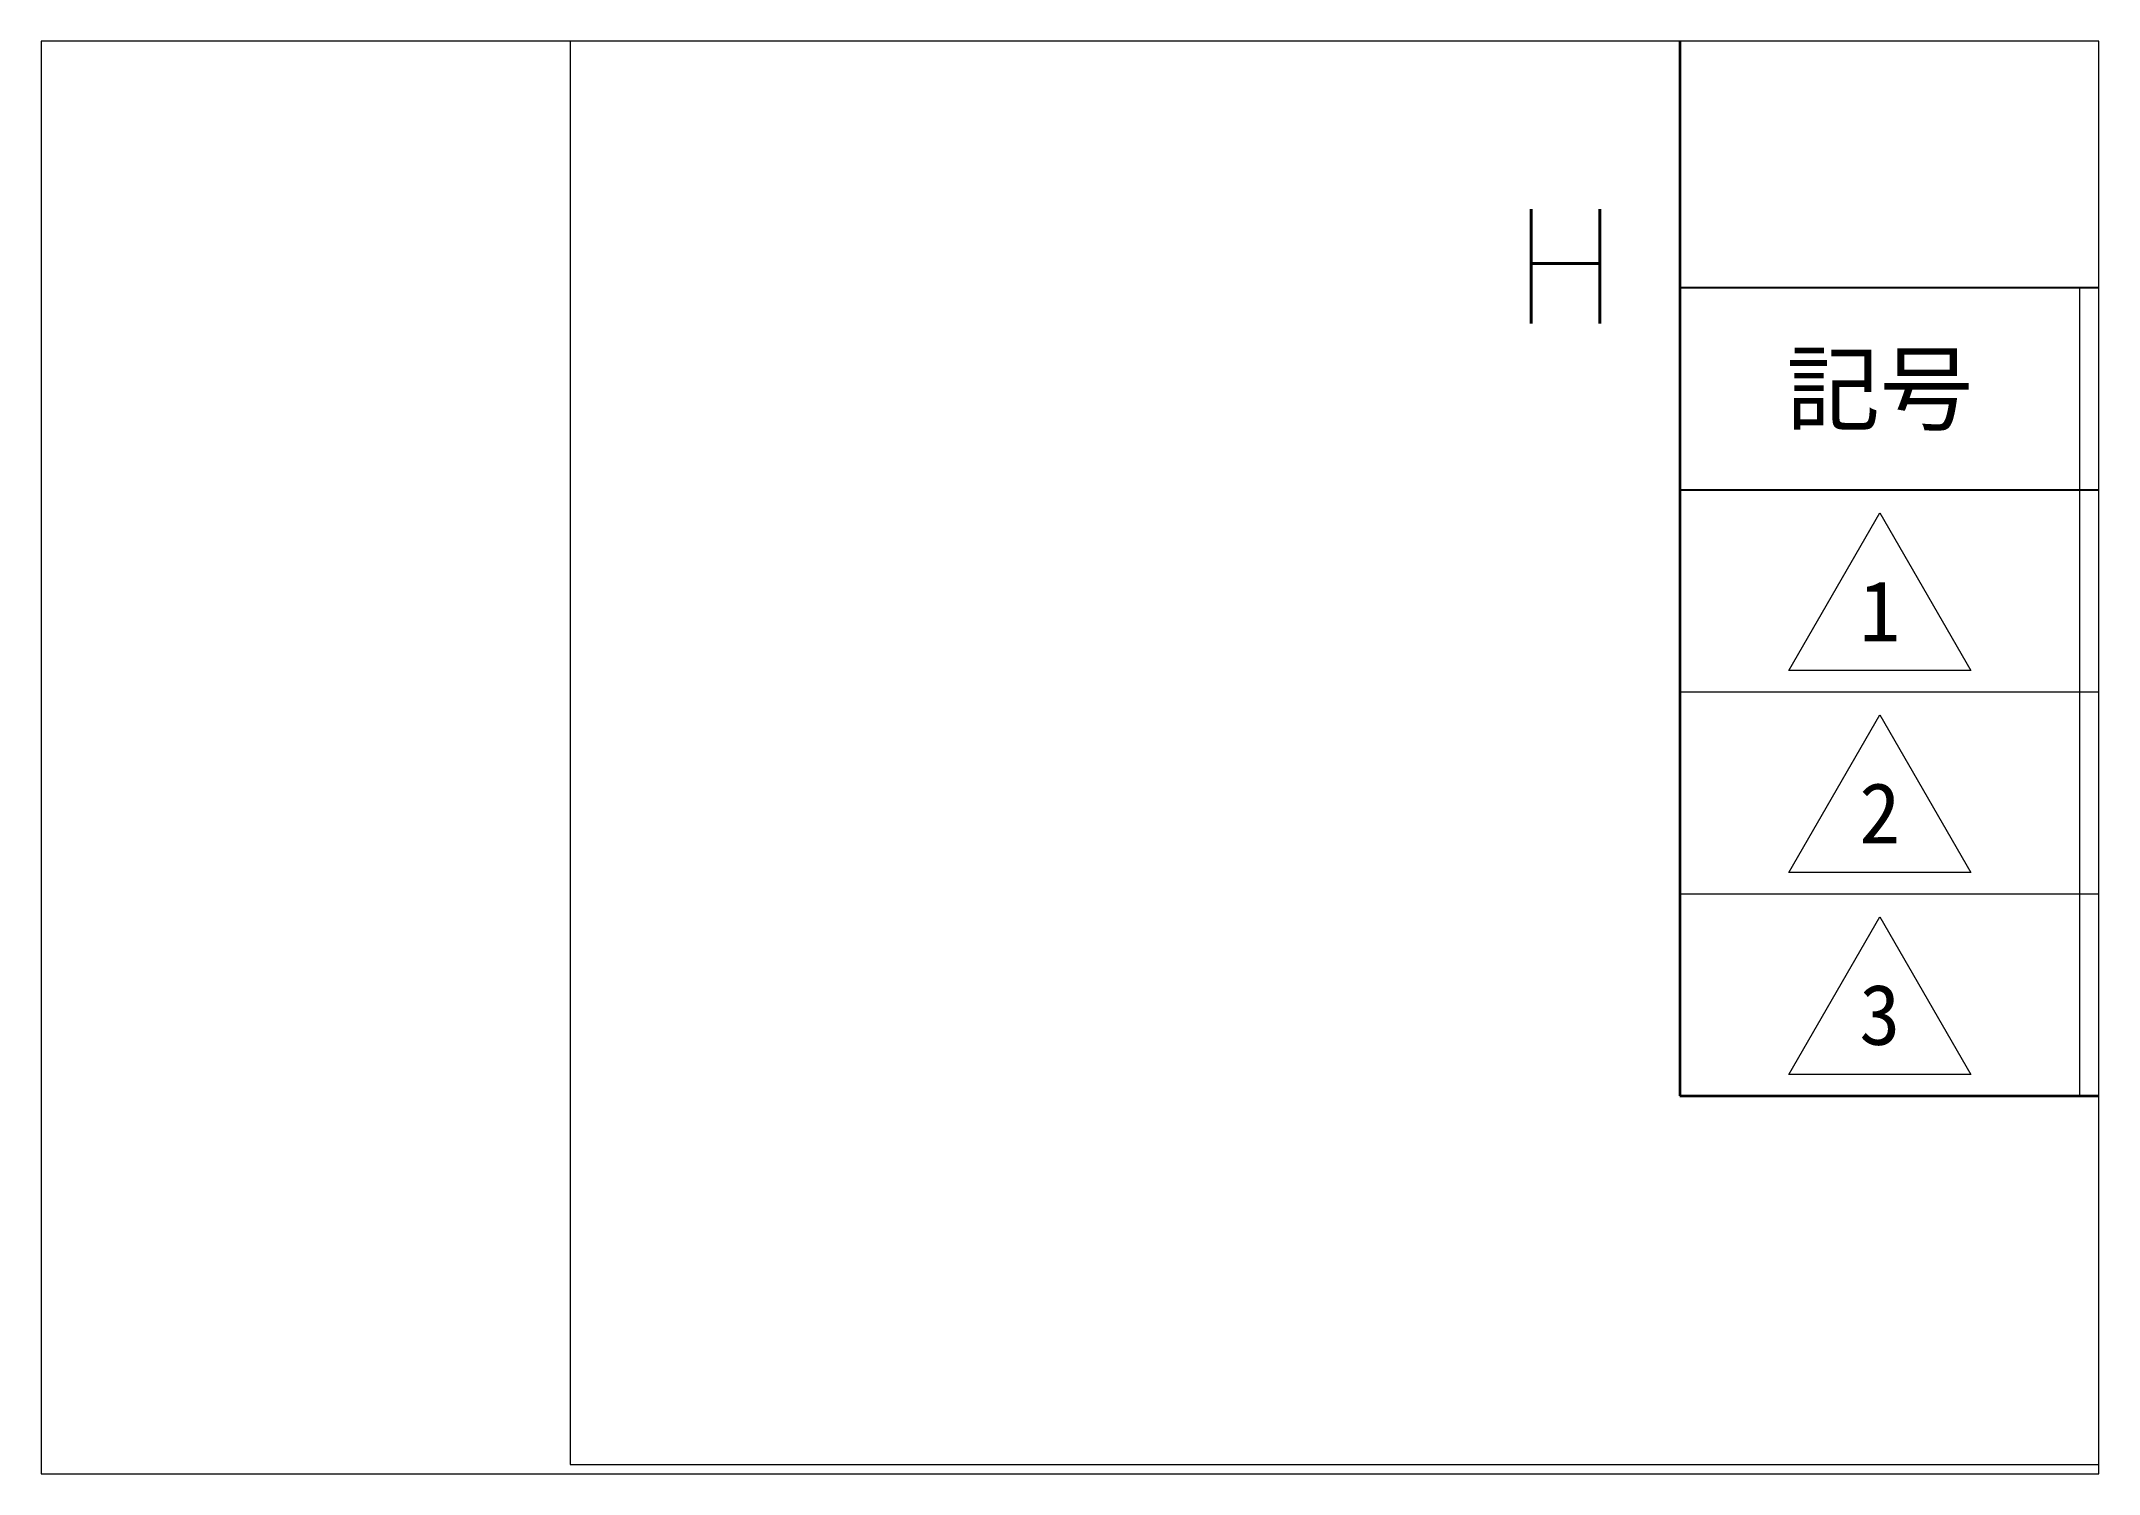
# Paper-space layout 'レイアウト1' of a CAD drawing. Header units: millimetres. Extents: x 29 to 258, y 20 to 179.
# The model-space entities are those that its viewports show. They can reach past a viewport. Long polylines and large blocks are cut down to what shows.
import ezdxf
from ezdxf.enums import TextEntityAlignment as Align

# ---------------------------------------------------------------- set-up
doc = ezdxf.new("R2010")
doc.units = ezdxf.units.MM
doc.header["$LTSCALE"] = 2.4
doc.layers.add('01_NORMAL', color=7, linetype='Continuous', lineweight=25)
doc.layers.add('90_FRAME', color=5, linetype='Continuous', lineweight=35)
doc.layers.add('91_BLANK', color=5, linetype='Continuous', lineweight=0, plot=False)
doc.styles.add('KSS_TXT', font='txt.shx', dxfattribs={"bigfont": 'extfont2.shx'})
doc.styles.add('MS_G', font='MS Gothic.ttf')
doc.styles.add('表題用', font='MS PGothic.ttf')

msp = doc.modelspace()

# ---------------------------------------------------------------- linework, layer by layer
at = {"layer": '90_FRAME', "color": 0, "lineweight": 13}
for p, q in [((317.0754, 77.4239), (317.0754, 247.1382)), ((233.0754, 162.281), (845.0754, 162.281)), ((233.0754, 119.8524), (845.0754, 119.8524))]:
    msp.add_line(p, q, dxfattribs=at)
at = {"layer": '90_FRAME', "color": 0, "lineweight": 25}
msp.add_line((233.0754, 204.7096), (845.0754, 204.7096), dxfattribs=at)
at = {"layer": '90_FRAME'}
msp.add_lwpolyline([(233.0754, 77.4239), (4891.4336, 77.4239), (4891.4336, 3407.7472), (233.0754, 3407.7472)], close=True, dxfattribs=at)
at = {"layer": '90_FRAME', "color": 0, "lineweight": 25}
msp.add_lwpolyline([(233.0754, 77.4239), (845.0754, 77.4239), (845.0754, 247.1382), (233.0754, 247.1382)], close=True, dxfattribs=at)
at = {"layer": '90_FRAME', "color": 0, "lineweight": 13}
for points in [[(255.9826, 166.7874), (275.0754, 199.8572), (294.1683, 166.7874), (255.9826, 166.7874)], [(255.9826, 124.3588), (275.0754, 157.4286), (294.1683, 124.3588), (255.9826, 124.3588)], [(255.9826, 81.9302), (275.0754, 115), (294.1683, 81.9302), (255.9826, 81.9302)]]:
    msp.add_lwpolyline(points, dxfattribs=at)
at = {"layer": '91_BLANK'}
msp.add_lwpolyline([(0, 0), (4969.2052, 0), (4969.2052, 3497.5188), (0, 3497.5188)], close=True, dxfattribs=at)

# ---------------------------------------------------------------- texts
at = {"layer": '90_FRAME', "color": 0, "lineweight": 13, "style": 'KSS_TXT'}
msp.add_text('H', height=24, dxfattribs=at).set_placement((197.744, 251.644), align=Align.MIDDLE_LEFT)
at = {"layer": '90_FRAME', "color": 0, "style": '表題用'}
msp.add_text('記号', height=14.4, dxfattribs=at).set_placement((275.0754, 225.9239), align=Align.MIDDLE_CENTER)
at = {"layer": '90_FRAME', "color": 0, "lineweight": 13, "style": 'MS_G'}
for s, p in [('1', (275.0754, 179.2524)), ('2', (275.0754, 136.8239)), ('3', (275.0754, 94.3953))]:
    msp.add_text(s, height=12.7286, dxfattribs=at).set_placement(p, align=Align.MIDDLE)

psp = doc.layouts.new('レイアウト1')

# ---------------------------------------------------------------- viewports
at = {"layer": '01_NORMAL'}
psp.add_viewport(center=(143.2, 99.71), size=(229.12, 159.5289), view_center_point=(104.9936, 148.5), view_height=300.883873, dxfattribs=at)

doc.saveas('drawing.dxf')
